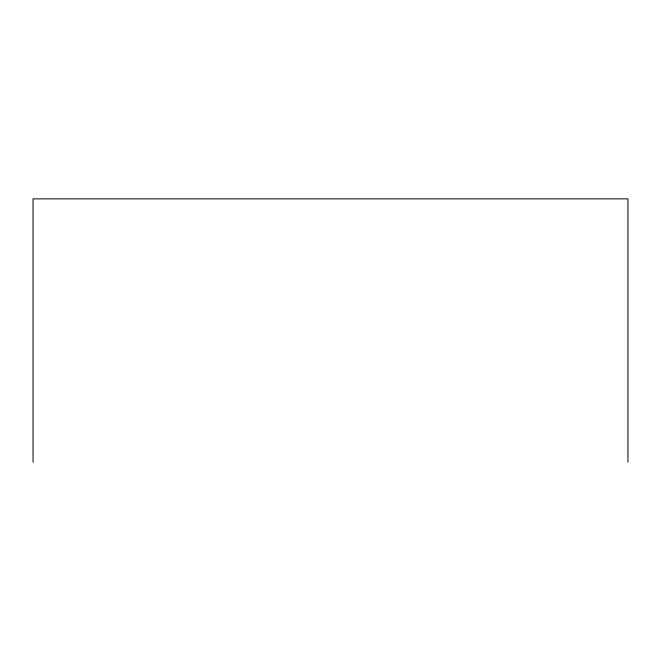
<?xml version="1.0" encoding="UTF-8"?>
<svg xmlns="http://www.w3.org/2000/svg" width="661" height="661" viewBox="0 0 661 661"><rect width="100%" height="100%" fill="white"/><g stroke="black" fill="none" stroke-linecap="round" stroke-linejoin="round"><path stroke-width="0.99" d="M627.95 462.146L627.95 198.854L33.05 198.854L33.05 462.146"/></g></svg>
